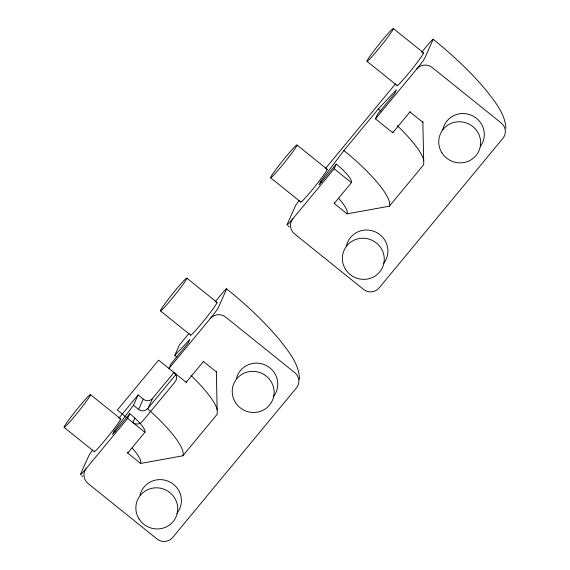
<?xml version="1.0" encoding="UTF-8"?>
<svg xmlns="http://www.w3.org/2000/svg" width="570" height="570" viewBox="0 0 570 570"><rect width="100%" height="100%" fill="white"/><g stroke="black" fill="none" stroke-linecap="round" stroke-linejoin="round"><path stroke-width="0.85" d="M174.192 372.217L152.511 398.423A6.648 6.47 54.5 0 1 143.27 399.128A110.787 24.774 39.6 0 0 138.111 394.932L133.501 405.291L114.114 430.977L112.547 434.497L129.761 413.692A22.159 4.952 39.6 0 1 144.908 432.245L127.694 453.043L140.619 463.439L182.82 455.808L217.234 414.205L216.344 371.925A38.774 8.671 39.6 0 0 216.536 371.241M129.761 413.692L127.673 418.387L86.369 468.305A11.079 0.67 -51.2 0 1 80.527 474.276L88.884 455.516A11.079 0.67 -51.2 0 1 92.753 449.944M134.834 418.067L132.839 422.541A6.648 6.47 24 0 0 142.144 421.707L175.182 381.779A6.648 6.47 24 0 0 174.142 372.623L174.27 372.345M176.159 374.226L148.278 407.921A6.519 6.291 71 0 1 147.523 408.69C145.279 411.048 141.21 411.789 138.638 409.524L143.262 399.128M148.278 407.921L152.511 398.423M176.529 356.77A61.859 13.837 39.6 0 0 174.805 355.374L179.415 345.014L189.033 333.386M410.044 111.549A22.159 4.952 39.6 0 1 409.937 111.934L392.723 132.739L375.488 118.874L377.575 114.185L394.789 93.387L396.357 89.868L378.316 108.963L343.895 150.558L320.632 181.381L319.065 184.901L336.272 164.103A22.159 4.952 39.6 0 1 351.419 182.657L334.212 203.454L347.137 213.85L389.331 206.212L423.752 164.616L422.862 122.329A38.774 8.671 39.6 0 0 423.047 121.652M299.264 200.355A11.079 0.67 -51.2 0 0 295.395 205.92L287.045 224.687A11.079 0.67 -51.2 0 0 292.88 218.716L334.184 168.791L336.272 164.103M118.874 418.18L138.111 394.932M215.061 301.929L220.718 295.096A11.079 0.67 -51.2 0 1 226.561 289.118L218.203 307.886A11.079 0.67 -51.2 0 1 210.273 318.552L168.969 368.469L171.064 363.774L188.271 342.976L189.839 339.456L174.805 355.374M325.392 168.592L395.551 83.797M421.579 52.34L427.236 45.5A11.079 0.67 -51.2 0 1 433.072 39.529L424.721 58.29A11.079 0.67 -51.2 0 1 416.791 68.956L375.488 118.874M144.908 432.245L117.327 410.072L158.631 360.155L186.205 382.328L203.419 361.53A22.159 4.952 39.6 0 0 203.526 361.138M393.393 28.571A21.047 1.282 -51.2 0 1 373.934 54.407A21.047 1.282 -51.2 0 1 373.186 51.799A21.047 1.282 -51.2 0 1 393.393 28.571L423.56 52.825M366.952 61.275L397.112 85.536M409.937 111.934L422.862 122.329M334.184 168.791L351.419 182.657M297.02 145.044A21.047 1.282 -51.2 0 1 277.562 170.879A21.047 1.282 -51.2 0 1 276.813 168.271A21.047 1.282 -51.2 0 1 297.02 145.044L327.18 169.297M270.579 177.755L300.739 202.008M186.874 278.16A21.047 1.282 -51.2 0 1 167.416 303.995A21.047 1.282 -51.2 0 1 166.675 301.387A21.047 1.282 -51.2 0 1 186.874 278.16L217.042 302.413M160.434 310.871L190.594 335.124M203.419 361.53L216.344 371.925M90.502 394.639A21.047 1.282 -51.2 0 1 71.043 420.475A21.047 1.282 -51.2 0 1 70.302 417.867A21.047 1.282 -51.2 0 1 90.502 394.639L120.669 418.893M64.061 427.343L94.221 451.604M433.143 39.23C452.309 54.777 470.606 71.564 486.367 90.609C494.988 101.709 505.134 113.672 505.932 128.35M226.632 288.819C246.155 304.658 264.786 321.793 280.739 341.28C289.275 352.438 299.485 364.658 299.421 379.47M287.978 225.827L289.261 226.974M81.795 475.701L82.743 476.563M216.351 302.684A21.047 1.282 -51.2 0 1 205.57 318.623A21.047 1.282 -51.2 0 1 190.615 334.911M119.971 419.157A21.047 1.282 -51.2 0 1 108.606 435.843A21.047 1.282 -51.2 0 1 94.364 451.055M236.429 378.594A21.047 20.477 24 0 1 265.99 365.384A21.047 20.477 24 0 1 273.208 396.87M140.056 495.074A21.047 20.477 24 0 1 169.611 481.857A21.047 20.477 24 0 1 176.835 513.342M114.114 430.977A38.774 8.671 39.6 0 1 115.24 431.889M132.126 447.892A38.774 8.671 39.6 0 1 140.619 463.439M133.501 405.291A61.859 13.837 39.6 0 1 138.638 409.524M127.815 452.188A22.159 4.952 39.6 0 1 127.694 453.043M147.523 408.69A66.476 14.863 39.6 0 1 182.82 455.808M186.326 381.48A22.159 4.952 39.6 0 1 186.205 382.328M191 375.43A66.476 14.863 39.6 0 1 217.312 409.937M86.369 468.305A11.079 10.78 24 0 0 88.101 483.552L157.042 538.992A11.079 10.78 24 0 0 172.546 537.603L296.457 387.849A11.079 10.78 24 0 0 294.719 372.602L225.777 317.162A11.079 10.78 24 0 0 210.273 318.552M422.862 53.088A21.047 1.282 -51.2 0 1 411.497 69.775A21.047 1.282 -51.2 0 1 397.254 84.987M326.389 169.646A21.047 1.282 -51.2 0 1 315.274 186.062A21.047 1.282 -51.2 0 1 300.882 201.459M442.797 129.675A21.047 20.477 24 0 1 471.504 115.325A21.047 20.477 24 0 1 480.617 146.112M346.425 246.147A21.047 20.477 24 0 1 375.53 231.976A21.047 20.477 24 0 1 383.731 263.269M392.844 131.884A22.159 4.952 39.6 0 1 392.723 132.739M378.316 108.963A66.476 14.863 39.6 0 1 380.881 111.05M397.34 125.671A66.476 14.863 39.6 0 1 423.852 160.441M343.895 150.558A66.476 14.863 39.6 0 1 389.331 206.212M320.632 181.381A38.774 8.671 39.6 0 1 321.758 182.3M338.637 198.296A38.774 8.671 39.6 0 1 347.137 213.85M334.334 202.599A22.159 4.952 39.6 0 1 334.212 203.454M292.88 218.716A11.079 10.78 24 0 0 294.619 233.964L363.56 289.403A11.079 10.78 24 0 0 379.057 288.014L502.968 138.261A11.079 10.78 24 0 0 501.237 123.006L432.295 67.566A11.079 10.78 24 0 0 416.791 68.956M235.382 402.406A21.047 20.477 24 0 0 271.655 401.978A21.047 20.477 24 0 0 252.496 371.334A21.047 20.477 24 0 0 235.382 402.406M139.009 518.885A21.047 20.477 24 0 0 175.282 518.458A21.047 20.477 24 0 0 156.123 487.813A21.047 20.477 24 0 0 139.009 518.885M441.893 152.817A21.047 20.477 24 0 0 478.173 152.389A21.047 20.477 24 0 0 459.014 121.745A21.047 20.477 24 0 0 441.893 152.817M345.52 269.296A21.047 20.477 24 0 0 381.8 268.862A21.047 20.477 24 0 0 362.634 238.224A21.047 20.477 24 0 0 345.52 269.296"/></g></svg>
